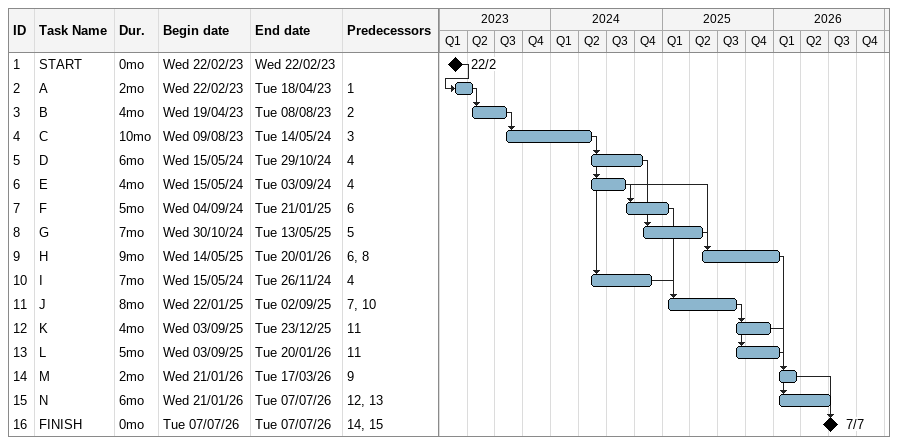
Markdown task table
| ID | Task | Duration | Start | Finish | Predecessors |
|---|---|---|---|---|---|
| 1 | START | 0mo | 2023-02-22 | 2023-02-22 |  |
| 2 | A | 2mo | 2023-02-22 | 2023-04-18 | 1 |
| 3 | B | 4mo | 2023-04-19 | 2023-08-08 | 2 |
| 4 | C | 10mo | 2023-08-09 | 2024-05-14 | 3 |
| 5 | D | 6mo | 2024-05-15 | 2024-10-29 | 4 |
| 6 | E | 4mo | 2024-05-15 | 2024-09-03 | 4 |
| 7 | F | 5mo | 2024-09-04 | 2025-01-21 | 6 |
| 8 | G | 7mo | 2024-10-30 | 2025-05-13 | 5 |
| 9 | H | 9mo | 2025-05-14 | 2026-01-20 | 6, 8 |
| 10 | I | 7mo | 2024-05-15 | 2024-11-26 | 4 |
| 11 | J | 8mo | 2025-01-22 | 2025-09-02 | 7, 10 |
| 12 | K | 4mo | 2025-09-03 | 2025-12-23 | 11 |
| 13 | L | 5mo | 2025-09-03 | 2026-01-20 | 11 |
| 14 | M | 2mo | 2026-01-21 | 2026-03-17 | 9 |
| 15 | N | 6mo | 2026-01-21 | 2026-07-07 | 12, 13 |
| 16 | FINISH | 0mo | 2026-07-07 | 2026-07-07 | 14, 15 |
